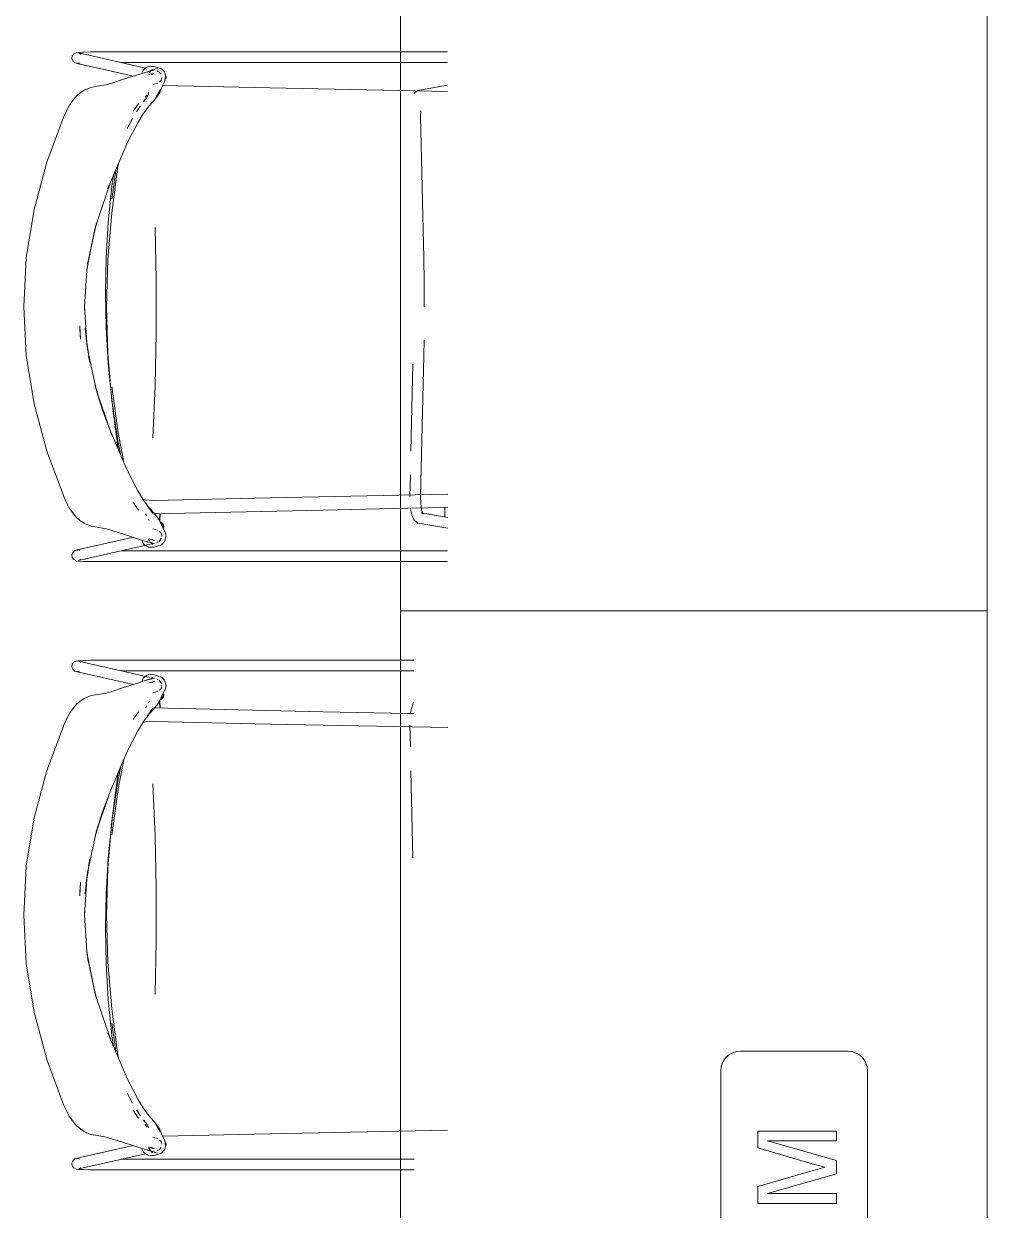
# Model space of a CAD drawing. Header units: millimetres. Extents: x 155927 to 317870, y -36033 to 97293.
# Drawn here: x 202881 to 203866, y 18595 to 19808 of the extents above; entities that cross this region are included whole.
import ezdxf

# ---------------------------------------------------------------- set-up
doc = ezdxf.new("R2010")
doc.units = ezdxf.units.MM
doc.header["$MEASUREMENT"] = 0
doc.layers.add('G-IMPT', color=8, linetype='CONTINUOUS', lineweight=9)
doc.layers.add('I-FURN', color=8, linetype='CONTINUOUS', lineweight=9)

msp = doc.modelspace()

# ---------------------------------------------------------------- linework, layer by layer
at = {"layer": 'G-IMPT'}
for p, q in [((202932.5, 19776.7), (202931, 19774.6)), ((202934.8, 19777.9), (202932.5, 19776.7)), ((202934.8, 19777.9), (202937.3, 19778.3)), ((202937.3, 19778.3), (202942.5, 19778.5)), ((202937.6, 19777.7), (203005.7, 19762.3)), ((202937.6, 19777.7), (202939.7, 19776.6)), ((202939.7, 19776.6), (202939.5, 19776.8)), ((202942.5, 19778.5), (202949.7, 19778.7)), ((202956, 19778.7), (202949.7, 19778.7)), ((203314.6, 19778.7), (202956, 19778.7)), ((202931, 19774.6), (202930.6, 19771.9)), ((202931.4, 19769.8), (202930.6, 19771.9)), ((202931.4, 19769.8), (202933.2, 19767.9)), ((202933.5, 19767.6), (202933.2, 19767.9)), ((202936, 19766.8), (202933.5, 19767.6)), ((202938.3, 19767.5), (202935.7, 19767.1)), ((202938, 19767.4), (202935.7, 19767.1)), ((202992.2, 19754.2), (202936, 19766.8)), ((202981, 19767.9), (203314.6, 19767.9)), ((202983.2, 19750.8), (203004.4, 19757.5)), ((203002.4, 19757.8), (203003.5, 19760.1)), ((203002.4, 19757.8), (203002.4, 19757.7)), ((203003.5, 19760.1), (203003.6, 19760.3)), ((203005.7, 19762.4), (203003.6, 19760.3)), ((203003.9, 19760.5), (203005.7, 19762.4)), ((203003.9, 19760.5), (203005.5, 19762.2)), ((203012.6, 19760.1), (203004.4, 19757.5)), ((203008.9, 19763.9), (203005.5, 19762.2)), ((203005.5, 19762.2), (203008.6, 19763.8)), ((203005.5, 19762.2), (203005.7, 19762.4)), ((203008.9, 19763.9), (203005.7, 19762.4)), ((203014.9, 19760.3), (203006.8, 19758.2)), ((203006.8, 19758.2), (203008.1, 19758.5)), ((203014.9, 19760.3), (203008.1, 19758.5)), ((203008.9, 19763.9), (203008.6, 19763.8)), ((203008.9, 19763.9), (203010.6, 19764.1)), ((203014.8, 19757.1), (203009.4, 19755.5)), ((203011.5, 19759.6), (203009.8, 19757.7)), ((203018.2, 19761.7), (203010.4, 19759.4)), ((203013.5, 19760.9), (203010.4, 19759.4)), ((203011.9, 19764), (203010.6, 19764.1)), ((203013.5, 19760.9), (203011.5, 19759.6)), ((203014.7, 19763.9), (203011.9, 19764)), ((203012, 19760.9), (203013.9, 19760.5)), ((203013.6, 19756.9), (203012.1, 19755.4)), ((203012.1, 19755.4), (203013, 19756.5)), ((203014.8, 19757.1), (203012.4, 19755.9)), ((203013.6, 19756.9), (203012.4, 19755.9)), ((203018.2, 19761.7), (203012.6, 19760.1)), ((203017.9, 19762.9), (203014.7, 19763.9)), ((203019.1, 19758.5), (203017.5, 19759.3)), ((203017.9, 19762.9), (203022.1, 19761.5)), ((203017.9, 19759), (203019.1, 19758.5)), ((203021.7, 19755.9), (203019.7, 19758.2)), ((203025.2, 19758.3), (203022.1, 19761.5)), ((203022.5, 19752.4), (203022.3, 19750.9)), ((203025.7, 19757), (203025.2, 19758.3)), ((203026.4, 19754.1), (203025.6, 19749.1)), ((203026.9, 19752.8), (203025.6, 19749.1)), ((203026.9, 19752.8), (203025.7, 19757)), ((203026.4, 19754.1), (203025.9, 19749.5)), ((202940.2, 19737.8), (202945.4, 19740.7)), ((202943.2, 19739.5), (202945.4, 19740.7)), ((202944.4, 19740.2), (202945.4, 19740.7)), ((202950.4, 19742.5), (202945.4, 19740.7)), ((202956.4, 19743.6), (202950.4, 19742.5)), ((202965.6, 19745.2), (202956.4, 19743.6)), ((202965.6, 19745.2), (202971.3, 19746.9)), ((202971.3, 19746.9), (202983.2, 19750.8)), ((203018.3, 19746.7), (203013.5, 19745.4)), ((203021.8, 19749.9), (203020.3, 19748.3)), ((203020.4, 19737.4), (203022.9, 19743.5)), ((203021.8, 19749.9), (203022.3, 19750.9)), ((203025.9, 19749.5), (203022.9, 19743.5)), ((203023.4, 19744.5), (203132.8, 19742)), ((203132.8, 19742), (203314.6, 19738.3)), ((203314.6, 19744.7), (203284.4, 19739.4)), ((202932.2, 19730.1), (202928.8, 19725.2)), ((202932.2, 19730.1), (202933.9, 19732.2)), ((202935.8, 19734), (202933.9, 19732.2)), ((202935.8, 19734), (202936.3, 19734.5)), ((202938.2, 19736.2), (202936.3, 19734.5)), ((202940.2, 19737.8), (202938.2, 19736.2)), ((202944.4, 19740.2), (202940.2, 19737.8)), ((202940.2, 19737.8), (202940.6, 19738)), ((202940.6, 19738), (202943.2, 19739.5)), ((203006, 19730.8), (203004, 19727.8)), ((203004.3, 19728.3), (203004, 19727.8)), ((203004.3, 19728.3), (203006, 19730.8)), ((203007.5, 19735), (203005.4, 19732.6)), ((203007.6, 19732.7), (203005.9, 19729.9)), ((203006.3, 19730.5), (203005.9, 19729.9)), ((203007.6, 19732.7), (203006.3, 19730.5)), ((203009.3, 19735.9), (203007.3, 19732.1)), ((203007.6, 19732.7), (203007.3, 19732.1)), ((203007.6, 19732.7), (203009.3, 19735.9)), ((203008.4, 19736.2), (203009.1, 19737.4)), ((203014.2, 19728.9), (203011.3, 19725.7)), ((203018.5, 19734.3), (203014.2, 19728.9)), ((203016.4, 19732), (203021.2, 19740.3)), ((203018.7, 19735.6), (203016.4, 19732)), ((203020.4, 19737.4), (203018.5, 19734.3)), ((203018.7, 19735.6), (203021.2, 19740.3)), ((203280.2, 19736), (203282.3, 19737.9)), ((203282.3, 19737.9), (203284.4, 19739.4)), ((202922.5, 19712.8), (202925.5, 19719.3)), ((202928.6, 19724.9), (202925.5, 19719.3)), ((202928.6, 19724.9), (202928.8, 19725.2)), ((202993.3, 19718.2), (202998.5, 19725.5)), ((203000.7, 19723.5), (202996.8, 19717.6)), ((202996.8, 19717.6), (202998, 19719.6)), ((203000.7, 19723.5), (202998, 19719.6)), ((202998.9, 19726), (202998.5, 19725.5)), ((203008.2, 19721.9), (203002.8, 19714.6)), ((203008.2, 19721.9), (203011.3, 19725.7)), ((203287.1, 19712.6), (203287.2, 19719)), ((202905, 19666.1), (202922.5, 19712.8)), ((202992.7, 19710.8), (202987.2, 19700.4)), ((202987.2, 19700.4), (202992.2, 19709.8)), ((202992.7, 19710.8), (202992.2, 19709.8)), ((202992.5, 19696), (202997.9, 19706.4)), ((203003.3, 19715.4), (202997.9, 19706.4)), ((203003.3, 19715.4), (203002.8, 19714.6)), ((203287.1, 19712.6), (203290.3, 19568.3)), ((202987.2, 19685.4), (202992.5, 19696)), ((202987.2, 19685.4), (202967.3, 19639)), ((202905, 19666.1), (202892, 19617.6)), ((202971.3, 19614.3), (202977.6, 19661.6)), ((202975.5, 19658), (202971.4, 19628.3)), ((202975.5, 19658), (202971.4, 19628.3)), ((202977.6, 19661.6), (202978.1, 19664.2)), ((202961.4, 19620.3), (202969.9, 19645.4)), ((202969.9, 19645.4), (202967.3, 19639)), ((202967.7, 19604.8), (202971.8, 19644.5)), ((202973, 19652.1), (202971.8, 19644.5)), ((202961.4, 19620.3), (202956.2, 19604.1)), ((202892, 19617.6), (202883.9, 19568.2)), ((202971.3, 19614.3), (202967.4, 19566.5)), ((202955.8, 19604.2), (202946.5, 19561.7)), ((202953.9, 19597.2), (202946.5, 19561.7)), ((202946.9, 19561.7), (202953.9, 19597.2)), ((202955.8, 19604.2), (202953.9, 19597.2)), ((202953.9, 19597.2), (202956.2, 19604.1)), ((202967.7, 19604.8), (202965.6, 19567.7)), ((203015.6, 19599.3), (203016.6, 19545.4)), ((202881.3, 19518.3), (202883.9, 19568.2)), ((202945.8, 19555.3), (202946.9, 19561.7)), ((202945.8, 19555.3), (202946.2, 19558.8)), ((202946, 19555.3), (202946.4, 19560.6)), ((202965.3, 19551.4), (202965.6, 19567.7)), ((202967.4, 19566.5), (202966.5, 19542.4)), ((203290.3, 19568.3), (203290.7, 19543.4)), ((202946, 19555.3), (202943.6, 19518.3)), ((202965.3, 19551.4), (202964.9, 19532.6)), ((202966.1, 19518.3), (202966.5, 19542.4)), ((203016.6, 19491.3), (203016.6, 19545.4)), ((203290.7, 19543.4), (203290.9, 19518.3)), ((202965.3, 19513.7), (202964.9, 19532.6)), ((202881.3, 19518.3), (202883.9, 19468.4)), ((202943.5, 19518.3), (202945.8, 19481.4)), ((202943.5, 19518.3), (202943.7, 19510.9)), ((202943.6, 19518.3), (202943.7, 19510.9)), ((202965.6, 19497.4), (202965.3, 19513.7)), ((202966.5, 19494.2), (202966.1, 19518.3)), ((202939.3, 19485.2), (202938.6, 19498.8)), ((202938.8, 19495.4), (202939.3, 19485.2)), ((202946.5, 19475), (202944.2, 19496.6)), ((202944.2, 19496.6), (202945.3, 19486.3)), ((202945.8, 19481.4), (202945.3, 19486.3)), ((202946.5, 19475), (202945.3, 19486.3)), ((202946.9, 19475.3), (202945.3, 19486.3)), ((202967.7, 19460.4), (202965.6, 19497.4)), ((202967.4, 19470.2), (202966.5, 19494.2)), ((203016.6, 19491.3), (203015.6, 19437.4)), ((202946.5, 19475), (202955.8, 19432.4)), ((202949, 19461.2), (202946.9, 19475.3)), ((203290.4, 19468.4), (203290.6, 19484.2)), ((202892, 19419), (202883.9, 19468.4)), ((202949, 19461.2), (202947.7, 19468.3)), ((202967.4, 19470.2), (202971.3, 19422.4)), ((203286.9, 19324.3), (203290.3, 19468.2)), ((203287.1, 19324.1), (203290.3, 19468.2)), ((202971.8, 19420.6), (202967.7, 19460.4)), ((203277.2, 19370.9), (203279.3, 19459.8)), ((202955.8, 19432.4), (202954.4, 19437.7)), ((202954.4, 19437.7), (202956, 19432.5)), ((203013.5, 19384.2), (203015.6, 19437.4)), ((202969.9, 19391.3), (202955.8, 19432.4)), ((202955.8, 19432.4), (202961.9, 19412.8)), ((202961.9, 19412.8), (202956, 19432.5)), ((202977.9, 19389.6), (202971.4, 19436.8)), ((202971.4, 19436.8), (202977.9, 19389.5)), ((202892, 19419), (202905, 19370.6)), ((202971.3, 19422.4), (202977.6, 19375.1)), ((202977.7, 19381.4), (202971.8, 19420.6)), ((202969.9, 19391.3), (202961.9, 19412.8)), ((202970, 19391.3), (202961.9, 19412.8)), ((202972.1, 19385.5), (202969.9, 19391.3)), ((202969.9, 19391.3), (202987.1, 19351.3)), ((202972.1, 19385.5), (202970, 19391.3)), ((202977.9, 19389.6), (202983.6, 19359.4)), ((202983.6, 19359.4), (202977.9, 19389.5)), ((202977.7, 19381.4), (202980.7, 19366.3)), ((202905, 19370.6), (202922.6, 19323.7)), ((202977.6, 19375.1), (202978.2, 19371.9)), ((202983.1, 19360.7), (202987.1, 19351.3)), ((202983.1, 19360.7), (202987.2, 19351.3)), ((202992.5, 19340.7), (202987.2, 19351.3)), ((202992.5, 19340.7), (202997.9, 19330.3)), ((203276.2, 19324.4), (203276.7, 19346.6)), ((202997.9, 19330.3), (203003.3, 19321.3)), ((202922.6, 19323.7), (202925.5, 19317.4)), ((202925.5, 19317.4), (202928.6, 19311.8)), ((202998.5, 19311.1), (202993.3, 19318.4)), ((203002.7, 19321.5), (203005.6, 19320.9)), ((203008.2, 19314.7), (203002.8, 19322.1)), ((203002.8, 19322.1), (203003.3, 19321.3)), ((203005.6, 19320.9), (203014, 19320.4)), ((203014, 19320.4), (203132.8, 19323.1)), ((203314.9, 19326.8), (203132.8, 19323.1)), ((203287.1, 19324.1), (203287.2, 19317.7)), ((203287.2, 19317.7), (203288.1, 19310.8)), ((202928.8, 19311.5), (202928.6, 19311.8)), ((202928.8, 19311.5), (202932.2, 19306.6)), ((202932.2, 19306.6), (202933.9, 19304.5)), ((202935.8, 19302.7), (202933.9, 19304.5)), ((202998.9, 19310.6), (202998.5, 19311.1)), ((203005.9, 19306.7), (203006.3, 19306.2)), ((203007.3, 19304.6), (203006.3, 19306.2)), ((203013.3, 19306.9), (203007.7, 19315.2)), ((203011.3, 19311), (203007.7, 19315.2)), ((203013.3, 19306.9), (203008.2, 19314.7)), ((203011.3, 19311), (203014.2, 19307.8)), ((203018.5, 19302.3), (203014.2, 19307.8)), ((203014.5, 19306.8), (203187.5, 19310.6)), ((203020.2, 19299.6), (203020.6, 19306.9)), ((203020.2, 19299.6), (203020.5, 19305.9)), ((203020.9, 19306.9), (203020.6, 19298.9)), ((203274, 19312.4), (203187.5, 19310.6)), ((203314.9, 19313.3), (203274, 19312.4)), ((203276.9, 19312.5), (203277.4, 19308.4)), ((203277.4, 19308.4), (203279.3, 19302.8)), ((203287.6, 19307.8), (203289.5, 19306.8)), ((203287.6, 19307.8), (203314.9, 19303)), ((203288.1, 19310.8), (203289.6, 19306.2)), ((203289.5, 19306.8), (203288.2, 19308.1)), ((203289.6, 19306.2), (203288.2, 19308.1)), ((203312, 19303.5), (203312, 19313.6)), ((202938.2, 19300.4), (202935.8, 19302.7)), ((202940.2, 19298.9), (202938.2, 19300.4)), ((202940.2, 19298.9), (202940.6, 19298.7)), ((202940.6, 19298.7), (202943.2, 19297.1)), ((202945.4, 19295.9), (202943.2, 19297.1)), ((202945.4, 19295.9), (202950.4, 19294.1)), ((202956.4, 19293), (202950.4, 19294.1)), ((202956.4, 19293), (202965.6, 19291.4)), ((203009, 19301.4), (203009.6, 19300)), ((203020.4, 19299.2), (203018.5, 19302.3)), ((203020.4, 19299.2), (203022.6, 19294.4)), ((203026, 19288), (203021.6, 19296.4)), ((203022.6, 19294.4), (203021.6, 19296.4)), ((203279.3, 19302.8), (203280.2, 19300.7)), ((203282.3, 19298.8), (203280.2, 19300.7)), ((203284.3, 19297.3), (203282.3, 19298.8)), ((203284.3, 19297.3), (203314.9, 19291.9)), ((202936, 19269.9), (202993.5, 19282.7)), ((202965.6, 19291.4), (202971.3, 19289.7)), ((202983.2, 19285.9), (202971.3, 19289.7)), ((202995.7, 19282), (202983.2, 19285.9)), ((203007.5, 19278.2), (202995.7, 19282)), ((203009, 19280.4), (203009.8, 19278.9)), ((203014.9, 19279.6), (203009.4, 19281.1)), ((203012.5, 19280.8), (203013.6, 19279.8)), ((203012.5, 19280.8), (203013.1, 19280.1)), ((203014.9, 19279.6), (203012.8, 19280.5)), ((203013.6, 19279.8), (203012.8, 19280.5)), ((203018.2, 19290), (203013.5, 19291.3)), ((203021.9, 19281.1), (203019.7, 19278.5)), ((203021.8, 19286.8), (203020.2, 19288.6)), ((203020.9, 19280.1), (203022.1, 19281.7)), ((203020.9, 19280.1), (203021.3, 19280.6)), ((203022.1, 19281.7), (203021.3, 19280.6)), ((203021.8, 19286.8), (203022.1, 19286.2)), ((203022.1, 19286.2), (203022.5, 19284.2)), ((203022.6, 19283.6), (203022.5, 19284.2)), ((203025.2, 19278.4), (203025.7, 19279.7)), ((203025.7, 19279.7), (203026.9, 19283.9)), ((203026, 19288), (203026.9, 19283.9)), ((202931.7, 19267.2), (202933.5, 19269.1)), ((202933.5, 19269.1), (202933.2, 19268.8)), ((202936, 19269.9), (202933.5, 19269.1)), ((202938.3, 19269.1), (202935.7, 19269.6)), ((202938, 19269.3), (202935.7, 19269.6)), ((203011, 19275.6), (202937.5, 19259)), ((203314.6, 19268.8), (202981, 19268.8)), ((203002.4, 19278.8), (203002.4, 19278.9)), ((203003.5, 19276.6), (203002.4, 19278.9)), ((203002.4, 19278.9), (203003.6, 19276.4)), ((203002.4, 19278.8), (203003.6, 19276.4)), ((203003.5, 19276.6), (203003.6, 19276.4)), ((203005.5, 19274.5), (203003.6, 19276.4)), ((203005.5, 19274.5), (203005.7, 19274.3)), ((203008.6, 19272.9), (203005.7, 19274.3)), ((203012.6, 19276.6), (203006.8, 19278.4)), ((203014.9, 19276.4), (203006.8, 19278.4)), ((203007.5, 19278.2), (203014.9, 19276.4)), ((203008.9, 19272.8), (203008.6, 19272.9)), ((203008.9, 19272.8), (203010.6, 19272.5)), ((203010.4, 19277.3), (203012.6, 19276.6)), ((203010.4, 19277.3), (203013.5, 19275.8)), ((203014.7, 19272.8), (203010.6, 19272.5)), ((203011.5, 19277.1), (203011, 19277.6)), ((203011.5, 19277.1), (203013.5, 19275.8)), ((203013.9, 19276.2), (203012, 19275.8)), ((203014.7, 19272.8), (203017.9, 19273.8)), ((203017.5, 19277.4), (203019.1, 19278.2)), ((203017.9, 19277.7), (203019.1, 19278.2)), ((203022.1, 19275.1), (203017.9, 19273.8)), ((203022.1, 19275.1), (203025.2, 19278.4)), ((202930.6, 19264.8), (202931.4, 19266.9)), ((202930.6, 19264.8), (202931, 19262.1)), ((202932.5, 19260), (202931, 19262.1)), ((202931.7, 19267.2), (202931.4, 19266.9)), ((202934.8, 19258.8), (202932.5, 19260)), ((202937.3, 19258.4), (202934.8, 19258.8)), ((202942.5, 19258.1), (202937.3, 19258.4)), ((202937.5, 19259), (202939.7, 19260)), ((202939.5, 19259.8), (202939.7, 19260)), ((202949.7, 19258), (202942.5, 19258.1)), ((202949.7, 19258), (202956, 19257.9)), ((203314.6, 19257.9), (202956, 19257.9)), ((202930.6, 19150.3), (202931, 19153)), ((202930.6, 19150.3), (202931.4, 19148.2)), ((202932.5, 19155.1), (202931, 19153)), ((202931.7, 19147.8), (202931.4, 19148.2)), ((202931.7, 19147.8), (202933.5, 19146)), ((202934.8, 19156.3), (202932.5, 19155.1)), ((202933.5, 19146), (202933.2, 19146.3)), ((202937.3, 19156.6), (202934.8, 19156.3)), ((202942.5, 19156.9), (202937.3, 19156.6)), ((203010.5, 19139.6), (202937.5, 19156)), ((202937.5, 19156), (202939.7, 19155)), ((202939.5, 19155.2), (202939.7, 19155)), ((202949.7, 19157.1), (202942.5, 19156.9)), ((202949.7, 19157.1), (202956, 19157.1)), ((203280.3, 19157.1), (202956, 19157.1)), ((203280.3, 19146.3), (202981, 19146.3)), ((202936, 19145.2), (202933.5, 19146)), ((202938.3, 19145.9), (202935.7, 19145.5)), ((202938, 19145.8), (202935.7, 19145.5)), ((202936, 19145.2), (202993.5, 19132.3)), ((203007.5, 19136.9), (202995.7, 19133.1)), ((203002.4, 19136.2), (203003.6, 19138.7)), ((203002.4, 19136.1), (203003.6, 19138.7)), ((203003.5, 19138.5), (203002.4, 19136.1)), ((203002.4, 19136.2), (203002.4, 19136.1)), ((203003.5, 19138.5), (203003.6, 19138.7)), ((203005.5, 19140.6), (203003.6, 19138.7)), ((203005.5, 19140.6), (203005.7, 19140.7)), ((203008.6, 19142.2), (203005.7, 19140.7)), ((203014.9, 19138.7), (203006.8, 19136.6)), ((203012.6, 19138.5), (203006.8, 19136.6)), ((203007.5, 19136.9), (203014.9, 19138.7)), ((203008.9, 19142.2), (203008.6, 19142.2)), ((203008.9, 19142.2), (203010.6, 19142.5)), ((203014.9, 19135.5), (203009.4, 19133.9)), ((203010.4, 19137.7), (203013.5, 19139.3)), ((203010.4, 19137.7), (203012.6, 19138.5)), ((203014.7, 19142.3), (203010.6, 19142.5)), ((203011.5, 19137.9), (203013.5, 19139.3)), ((203013.9, 19138.9), (203012, 19139.3)), ((203012.5, 19134.2), (203013.6, 19135.2)), ((203012.5, 19134.2), (203013.1, 19134.9)), ((203014.9, 19135.5), (203012.8, 19134.5)), ((203013.6, 19135.2), (203012.8, 19134.5)), ((203014.7, 19142.3), (203017.9, 19141.3)), ((203017.5, 19137.7), (203019.1, 19136.9)), ((203022.1, 19139.9), (203017.9, 19141.3)), ((203017.9, 19137.3), (203019.1, 19136.9)), ((203021.9, 19133.9), (203019.7, 19136.6)), ((203020.9, 19135), (203022.1, 19133.3)), ((203020.9, 19135), (203021.3, 19134.4)), ((203022.1, 19133.3), (203021.3, 19134.4)), ((203022.1, 19139.9), (203025.2, 19136.7)), ((203025.2, 19136.7), (203025.7, 19135.4)), ((203025.7, 19135.4), (203026.9, 19131.1)), ((202956.4, 19122), (202950.4, 19120.9)), ((202956.4, 19122), (202965.6, 19123.6)), ((202965.6, 19123.6), (202971.3, 19125.3)), ((202983.2, 19129.2), (202971.3, 19125.3)), ((202995.7, 19133.1), (202983.2, 19129.2)), ((203018.2, 19125), (203013.5, 19123.7)), ((203021.8, 19128.3), (203020.2, 19126.5)), ((203026, 19127.1), (203021.6, 19118.6)), ((203021.8, 19128.3), (203022.1, 19128.9)), ((203022.1, 19128.9), (203022.5, 19130.8)), ((203022.6, 19131.4), (203022.5, 19130.8)), ((203026, 19127.1), (203026.9, 19131.1)), ((202932.2, 19108.5), (202933.9, 19110.5)), ((202935.8, 19112.4), (202933.9, 19110.5)), ((202938.2, 19114.6), (202935.8, 19112.4)), ((202940.2, 19116.1), (202938.2, 19114.6)), ((202940.2, 19116.1), (202940.6, 19116.4)), ((202940.6, 19116.4), (202943.2, 19117.9)), ((202945.4, 19119.1), (202943.2, 19117.9)), ((202945.4, 19119.1), (202950.4, 19120.9)), ((203007.3, 19110.5), (203006.3, 19108.9)), ((203009, 19113.7), (203009.6, 19115.1)), ((203018.5, 19112.7), (203014.2, 19107.3)), ((203020.4, 19115.8), (203018.5, 19112.7)), ((203020.2, 19115.4), (203020.5, 19108.1)), ((203020.2, 19115.4), (203020.6, 19108.1)), ((203020.4, 19115.8), (203022.6, 19120.6)), ((203020.9, 19108.1), (203020.6, 19116.2)), ((203022.6, 19120.6), (203021.6, 19118.6)), ((203277.4, 19106.7), (203279.3, 19112.2)), ((203279.3, 19112.2), (203280.2, 19114.4)), ((202922.6, 19091.3), (202925.5, 19097.7)), ((202925.5, 19097.7), (202928.6, 19103.3)), ((202928.8, 19103.6), (202928.6, 19103.3)), ((202928.8, 19103.6), (202932.2, 19108.5)), ((202998.5, 19103.9), (202993.3, 19096.6)), ((202998.9, 19104.4), (202998.5, 19103.9)), ((203008.2, 19100.3), (203002.8, 19093)), ((203005.9, 19108.3), (203006.3, 19108.9)), ((203013.3, 19108.1), (203007.7, 19099.9)), ((203011.3, 19104.1), (203007.7, 19099.9)), ((203013.3, 19108.1), (203008.2, 19100.3)), ((203011.3, 19104.1), (203014.2, 19107.3)), ((203014.5, 19108.3), (203187.5, 19104.5)), ((203274, 19102.6), (203187.5, 19104.5)), ((203280.3, 19102.5), (203274, 19102.6)), ((203276.9, 19102.5), (203277.4, 19106.7)), ((202905, 19044.4), (202922.6, 19091.3)), ((202997.9, 19084.8), (203003.3, 19093.7)), ((203002.7, 19093.5), (203005.6, 19094.2)), ((203002.8, 19093), (203003.3, 19093.7)), ((203005.6, 19094.2), (203014, 19094.6)), ((203014, 19094.6), (203132.8, 19091.9)), ((203314.9, 19088.3), (203132.8, 19091.9)), ((203276.2, 19090.6), (203276.7, 19068.5)), ((202992.5, 19074.3), (202987.2, 19063.7)), ((202992.5, 19074.3), (202997.9, 19084.8)), ((202969.9, 19023.8), (202987.1, 19063.8)), ((202983.1, 19054.4), (202987.1, 19063.8)), ((202983.1, 19054.4), (202987.2, 19063.7)), ((202977.9, 19025.4), (202983.6, 19055.7)), ((202983.6, 19055.7), (202977.9, 19025.5)), ((202892, 18996), (202905, 19044.4)), ((202971.3, 18992.7), (202977.6, 19040)), ((202977.6, 19040), (202978.2, 19043.1)), ((202977.7, 19033.6), (202980.7, 19048.7)), ((203277.2, 19044.1), (203279.3, 18955.2)), ((202972.1, 19029.5), (202969.9, 19023.8)), ((202972.1, 19029.5), (202970, 19023.8)), ((202971.4, 18978.3), (202977.9, 19025.5)), ((202977.9, 19025.4), (202971.4, 18978.3)), ((202977.7, 19033.6), (202971.8, 18994.5)), ((203013.5, 19030.9), (203015.6, 18977.7)), ((202969.9, 19023.8), (202955.8, 18982.6)), ((202969.9, 19023.8), (202961.9, 19002.3)), ((202970, 19023.8), (202961.9, 19002.3)), ((202955.8, 18982.6), (202961.9, 19002.3)), ((202961.9, 19002.3), (202956, 18982.6)), ((202892, 18996), (202883.9, 18946.6)), ((202967.4, 18944.8), (202971.3, 18992.7)), ((202971.8, 18994.5), (202967.7, 18954.7)), ((202946.5, 18940.1), (202955.8, 18982.6)), ((202955.8, 18982.6), (202954.4, 18977.4)), ((202954.4, 18977.4), (202956, 18982.6)), ((203016.6, 18923.7), (203015.6, 18977.7)), ((202949, 18953.9), (202946.9, 18939.8)), ((202949, 18953.9), (202947.7, 18946.7)), ((202967.7, 18954.7), (202965.6, 18917.6)), ((202881.3, 18896.7), (202883.9, 18946.6)), ((202946.5, 18940.1), (202944.2, 18918.5)), ((202946.5, 18940.1), (202945.3, 18928.8)), ((202967.4, 18944.8), (202966.5, 18920.8)), ((202939.3, 18929.8), (202938.6, 18916.2)), ((202938.8, 18920.2), (202939.3, 18929.8)), ((202943.5, 18896.7), (202945.8, 18933.7)), ((202944.2, 18918.5), (202945.3, 18928.8)), ((202946.9, 18939.8), (202945.3, 18928.8)), ((202945.8, 18933.7), (202945.3, 18928.8)), ((202965.6, 18917.6), (202965.3, 18901.3)), ((202966.5, 18920.8), (202966.1, 18896.7)), ((203016.6, 18923.7), (203016.6, 18869.7)), ((202943.5, 18896.7), (202943.7, 18904.2)), ((202943.6, 18896.7), (202943.7, 18904.2)), ((202881.3, 18896.7), (202883.9, 18846.8)), ((202946, 18859.8), (202943.6, 18896.7)), ((202965.3, 18901.3), (202964.9, 18882.5)), ((202966.1, 18896.7), (202966.5, 18872.6)), ((202965.3, 18863.6), (202964.9, 18882.5)), ((202967.4, 18848.6), (202966.5, 18872.6)), ((203015.6, 18815.8), (203016.6, 18869.7)), ((202945.8, 18859.8), (202946.9, 18853.4)), ((202945.8, 18859.8), (202946.2, 18856.3)), ((202946, 18859.8), (202946.3, 18855.6)), ((202965.3, 18863.6), (202965.6, 18847.4)), ((202892, 18797.4), (202883.9, 18846.8)), ((202955.8, 18810.8), (202946.5, 18853.3)), ((202953.9, 18817.9), (202946.5, 18853.3)), ((202946.9, 18853.4), (202953.9, 18817.9)), ((202967.7, 18810.3), (202965.6, 18847.4)), ((202971.3, 18800.8), (202967.4, 18848.6)), ((202955.8, 18810.8), (202953.9, 18817.9)), ((202953.9, 18817.9), (202956.2, 18810.9)), ((202961.4, 18794.7), (202956.2, 18810.9)), ((202967.7, 18810.3), (202971.8, 18770.5)), ((202905, 18749), (202892, 18797.4)), ((202961.4, 18794.7), (202969.9, 18769.7)), ((202971.3, 18800.8), (202977.6, 18753.5)), ((202975.5, 18757.1), (202971.4, 18786.7)), ((202975.5, 18757.1), (202971.4, 18786.7)), ((202969.9, 18769.7), (202967.3, 18776.1)), ((202987.2, 18729.7), (202967.3, 18776.1)), ((202973, 18762.9), (202971.8, 18770.5)), ((202905, 18749), (202922.5, 18702.2)), ((202977.6, 18753.5), (202978.1, 18750.9)), ((202987.2, 18729.7), (202992.5, 18719.1)), ((202992.7, 18704.3), (202987.2, 18714.7)), ((202987.2, 18714.7), (202992.2, 18705.2)), ((202992.5, 18719.1), (202997.9, 18708.7)), ((202922.5, 18702.2), (202925.5, 18695.8)), ((202992.7, 18704.3), (202992.2, 18705.2)), ((203003.3, 18699.7), (202997.9, 18708.7)), ((203008.2, 18693.1), (203002.8, 18700.4)), ((203003.3, 18699.7), (203002.8, 18700.4)), ((202928.6, 18690.1), (202925.5, 18695.8)), ((202928.6, 18690.1), (202928.8, 18689.8)), ((202932.2, 18685), (202928.8, 18689.8)), ((202993.3, 18696.8), (202998.5, 18689.5)), ((203000.7, 18691.5), (202996.8, 18697.5)), ((202996.8, 18697.5), (202998, 18695.5)), ((203000.7, 18691.5), (202998, 18695.5)), ((202998.9, 18689), (202998.5, 18689.5)), ((203004.3, 18686.7), (203004, 18687.3)), ((203006, 18684.2), (203004, 18687.3)), ((203004.3, 18686.7), (203006, 18684.2)), ((203008.2, 18693.1), (203011.3, 18689.4)), ((203014.2, 18686.2), (203011.3, 18689.4)), ((203018.5, 18680.7), (203014.2, 18686.2)), ((202932.2, 18685), (202933.9, 18682.9)), ((202935.8, 18681), (202933.9, 18682.9)), ((202935.8, 18681), (202936.3, 18680.6)), ((202938.2, 18678.8), (202936.3, 18680.6)), ((202940.2, 18677.3), (202938.2, 18678.8)), ((202944.4, 18674.9), (202940.2, 18677.3)), ((202940.2, 18677.3), (202940.6, 18677.1)), ((202940.2, 18677.3), (202945.4, 18674.3)), ((202940.6, 18677.1), (202943.2, 18675.5)), ((202943.2, 18675.5), (202945.4, 18674.3)), ((202944.4, 18674.9), (202945.4, 18674.3)), ((202950.4, 18672.5), (202945.4, 18674.3)), ((203007.5, 18680), (203005.4, 18682.5)), ((203007.6, 18682.4), (203005.9, 18685.1)), ((203006.3, 18684.6), (203005.9, 18685.1)), ((203007.6, 18682.4), (203006.3, 18684.6)), ((203007.6, 18682.4), (203007.3, 18683)), ((203009.3, 18679.2), (203007.3, 18683)), ((203007.6, 18682.4), (203009.3, 18679.2)), ((203018.7, 18679.5), (203016.4, 18683.1)), ((203016.4, 18683.1), (203021.2, 18674.8)), ((203020.4, 18677.6), (203018.5, 18680.7)), ((203018.7, 18679.5), (203021.2, 18674.8)), ((203020.4, 18677.6), (203022.9, 18671.5)), ((203132.8, 18673), (203314.6, 18676.7)), ((202956.4, 18671.4), (202950.4, 18672.5)), ((202965.6, 18669.8), (202956.4, 18671.4)), ((202965.6, 18669.8), (202971.3, 18668.1)), ((202971.3, 18668.1), (202983.2, 18664.3)), ((202983.2, 18664.3), (203004.4, 18657.5)), ((203018.3, 18668.4), (203013.5, 18669.7)), ((203021.8, 18665.2), (203020.3, 18666.8)), ((203021.8, 18665.2), (203022.3, 18664.2)), ((203022.5, 18662.6), (203022.3, 18664.2)), ((203025.9, 18665.5), (203022.9, 18671.5)), ((203023.4, 18670.6), (203132.8, 18673)), ((203026.9, 18662.3), (203025.6, 18666)), ((203026.4, 18660.9), (203025.6, 18666)), ((203026.9, 18662.3), (203025.7, 18658.1)), ((203026.4, 18660.9), (203025.9, 18665.5)), ((202993.3, 18661.1), (202936, 18648.2)), ((202937.6, 18637.4), (203005.7, 18652.8)), ((203002.4, 18657.2), (203002.4, 18657.3)), ((203002.4, 18657.2), (203003.5, 18655)), ((203003.5, 18655), (203003.6, 18654.8)), ((203005.7, 18652.7), (203003.6, 18654.8)), ((203003.9, 18654.5), (203005.5, 18652.9)), ((203003.9, 18654.5), (203005.7, 18652.7)), ((203012.6, 18654.9), (203004.4, 18657.5)), ((203008.9, 18651.2), (203005.5, 18652.9)), ((203005.5, 18652.9), (203008.6, 18651.3)), ((203005.5, 18652.9), (203005.7, 18652.7)), ((203008.9, 18651.2), (203005.7, 18652.7)), ((203014.9, 18654.8), (203006.8, 18656.9)), ((203006.8, 18656.9), (203008.1, 18656.5)), ((203014.9, 18654.8), (203008.1, 18656.5)), ((203008.9, 18651.2), (203008.6, 18651.3)), ((203008.8, 18659.2), (203009.8, 18657.3)), ((203008.9, 18651.2), (203010.6, 18650.9)), ((203014.8, 18658), (203009.4, 18659.5)), ((203011.5, 18655.5), (203009.8, 18657.3)), ((203013.5, 18654.2), (203010.4, 18655.7)), ((203018.2, 18653.3), (203010.4, 18655.7)), ((203011.9, 18651), (203010.6, 18650.9)), ((203013.5, 18654.2), (203011.5, 18655.5)), ((203014.7, 18651.1), (203011.9, 18651)), ((203012, 18654.2), (203013.9, 18654.6)), ((203013.6, 18658.2), (203012.1, 18659.6)), ((203012.1, 18659.6), (203013, 18658.6)), ((203013.6, 18658.2), (203012.4, 18659.2)), ((203014.8, 18658), (203012.4, 18659.2)), ((203018.2, 18653.3), (203012.6, 18654.9)), ((203017.9, 18652.1), (203014.7, 18651.1)), ((203019.1, 18656.6), (203017.5, 18655.8)), ((203017.9, 18656.1), (203019.1, 18656.6)), ((203017.9, 18652.1), (203022.1, 18653.5)), ((203021.7, 18659.1), (203019.7, 18656.8)), ((203025.2, 18656.7), (203022.1, 18653.5)), ((203025.7, 18658.1), (203025.2, 18656.7)), ((202931.4, 18645.3), (202930.6, 18643.1)), ((202931, 18640.5), (202930.6, 18643.1)), ((202932.5, 18638.3), (202931, 18640.5)), ((202931.4, 18645.3), (202933.2, 18647.1)), ((202934.8, 18637.1), (202932.5, 18638.3)), ((202933.5, 18647.4), (202933.2, 18647.1)), ((202936, 18648.2), (202933.5, 18647.4)), ((202934.8, 18637.1), (202937.3, 18636.8)), ((202938.3, 18647.5), (202935.7, 18648)), ((202938, 18647.7), (202935.7, 18648)), ((202937.6, 18637.4), (202939.7, 18638.4)), ((202939.7, 18638.4), (202939.5, 18638.2)), ((202981, 18647.2), (203280.6, 18647.2)), ((202937.3, 18636.8), (202942.5, 18636.5)), ((202942.5, 18636.5), (202949.7, 18636.4)), ((202956, 18636.3), (202949.7, 18636.4)), ((203280.6, 18636.3), (202956, 18636.3))]:
    msp.add_line(p, q, dxfattribs=at)
at = {"layer": 'I-FURN'}
for p, q in [((203266.5, 20407.5), (203266.5, 19207.7)), ((203866.5, 19207.7), (203866.5, 20407.5)), ((203021.9, 19298.1), (203020.7, 19298.3)), ((203021.9, 19298.1), (203021.6, 19296.7)), ((203021.9, 19298.1), (203021.7, 19296.4)), ((203021.9, 19298.1), (203022.9, 19297.3)), ((203021.9, 19298.1), (203022.6, 19294.3)), ((203021.9, 19298.1), (203024.5, 19293.1)), ((203021.9, 19298.1), (203022.1, 19295.5)), ((203021.9, 19298.1), (203021.9, 19296.1)), ((203022.9, 19297.3), (203023.6, 19296.4)), ((203024.5, 19293.1), (203022.9, 19297.3)), ((203024.1, 19295.4), (203023.6, 19296.4)), ((203024.5, 19293.1), (203023.6, 19296.4)), ((203023.9, 19291.5), (203024.5, 19293.1)), ((203024.4, 19294.2), (203024.1, 19295.4)), ((203024.5, 19293.1), (203024.1, 19295.4)), ((203024.5, 19293.1), (203024.4, 19294.2)), ((203866.5, 19207.7), (203266.5, 19207.7)), ((203266.5, 19207.7), (203266.5, 18007.6)), ((203866.5, 18007.6), (203866.5, 19207.7)), ((203021.9, 19116.9), (203024.5, 19122)), ((203024.5, 19122), (203022.9, 19117.7)), ((203024.5, 19122), (203023.6, 19118.6)), ((203023.9, 19123.5), (203024.5, 19122)), ((203024.5, 19122), (203024.1, 19119.7)), ((203024.5, 19122), (203024.4, 19120.8)), ((203021.9, 19116.9), (203020.7, 19116.7)), ((203021.9, 19116.9), (203021.6, 19118.4)), ((203021.9, 19116.9), (203021.7, 19118.6)), ((203021.9, 19116.9), (203022.6, 19120.7)), ((203021.9, 19116.9), (203022.1, 19119.5)), ((203021.9, 19116.9), (203021.9, 19119)), ((203021.9, 19116.9), (203022.9, 19117.7)), ((203022.9, 19117.7), (203023.6, 19118.6)), ((203024.1, 19119.7), (203023.6, 19118.6)), ((203024.4, 19120.8), (203024.1, 19119.7)), ((203724, 18757.6), (203614, 18757.6)), ((203594, 18737.6), (203594, 18477.6)), ((203744, 18477.6), (203744, 18737.6)), ((203712.2, 18676), (203631.8, 18676)), ((203631.8, 18676), (203631.8, 18658.7)), ((203712.2, 18665.9), (203712.2, 18676)), ((203712.2, 18645.8), (203641.9, 18665.9)), ((203641.9, 18665.9), (203712.2, 18665.9)), ((203631.8, 18658.7), (203687.5, 18642.5)), ((203687.5, 18642.5), (203700.3, 18639)), ((203700.3, 18639), (203688.5, 18635.6)), ((203712.2, 18632.1), (203712.2, 18645.8)), ((203688.5, 18635.6), (203631.8, 18619.2)), ((203641.9, 18612), (203712.2, 18632.1)), ((203631.8, 18619.2), (203631.8, 18601.9)), ((203631.8, 18601.9), (203712.2, 18601.9)), ((203712.2, 18612), (203641.9, 18612)), ((203712.2, 18601.9), (203712.2, 18612))]:
    msp.add_line(p, q, dxfattribs=at)
for centre, start, end in [((203614, 18737.6), 90, 180), ((203724, 18737.6), 0, 90)]:
    msp.add_arc(centre, 20, start, end, dxfattribs=at)

doc.saveas('drawing.dxf')
